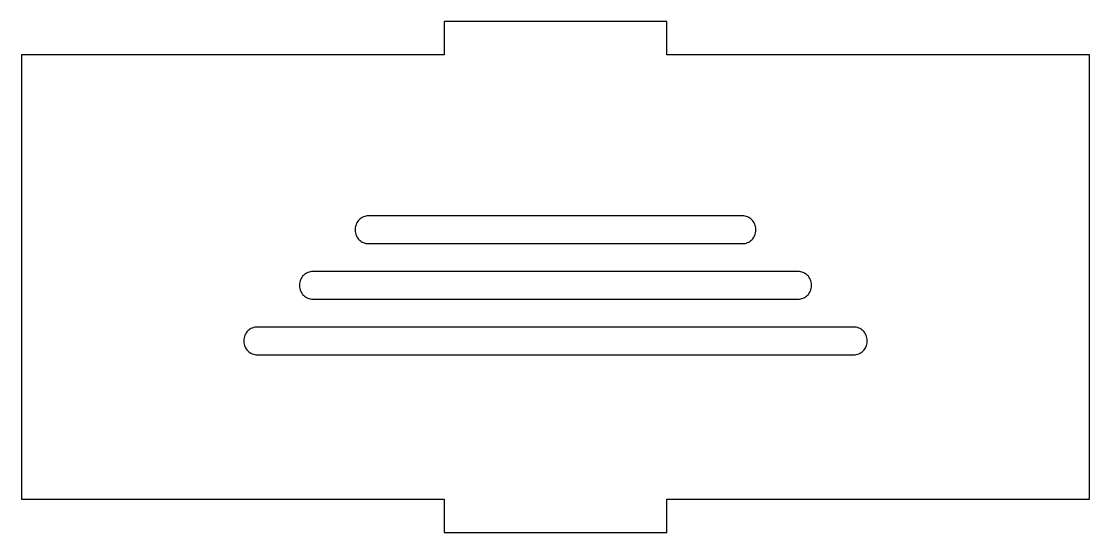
# Model space of a CAD drawing. Header units: millimetres. Extents: x 0 to 96, y 0 to 46.
import ezdxf

# ---------------------------------------------------------------- set-up
doc = ezdxf.new("R2010")
doc.units = ezdxf.units.MM
doc.layers.add('CUT', color=7, linetype='Continuous')

msp = doc.modelspace()

# ---------------------------------------------------------------- linework, layer by layer
at = {"layer": 'CUT', "color": 7}
for points in [[(0, 3), (38, 3), (38, 0), (58, 0), (58, 3), (96, 3), (96, 43), (58, 43), (58, 46), (38, 46), (38, 43), (0, 43)], [(31.2, 26), (64.8, 26), (64.918, 26.006), (65.034, 26.023), (65.148, 26.052), (65.259, 26.091), (65.366, 26.142), (65.467, 26.202), (65.561, 26.272), (65.649, 26.351), (65.728, 26.439), (65.798, 26.533), (65.858, 26.634), (65.909, 26.741), (65.948, 26.852), (65.977, 26.966), (65.994, 27.082), (66, 27.2), (66, 27.3), (65.994, 27.418), (65.977, 27.534), (65.948, 27.648), (65.909, 27.759), (65.858, 27.866), (65.798, 27.967), (65.728, 28.061), (65.649, 28.149), (65.561, 28.228), (65.467, 28.298), (65.366, 28.358), (65.259, 28.409), (65.148, 28.448), (65.034, 28.477), (64.918, 28.494), (64.8, 28.5), (31.2, 28.5), (31.082, 28.494), (30.966, 28.477), (30.852, 28.448), (30.741, 28.409), (30.634, 28.358), (30.533, 28.298), (30.439, 28.228), (30.351, 28.149), (30.272, 28.061), (30.202, 27.967), (30.142, 27.866), (30.091, 27.759), (30.052, 27.648), (30.023, 27.534), (30.006, 27.418), (30, 27.3), (30, 27.2), (30.006, 27.082), (30.023, 26.966), (30.052, 26.852), (30.091, 26.741), (30.142, 26.634), (30.202, 26.533), (30.272, 26.439), (30.351, 26.351), (30.439, 26.272), (30.533, 26.202), (30.634, 26.142), (30.741, 26.091), (30.852, 26.052), (30.966, 26.023), (31.082, 26.006), (31.2, 26)], [(26.2, 21), (69.8, 21), (69.918, 21.006), (70.034, 21.023), (70.148, 21.052), (70.259, 21.091), (70.366, 21.142), (70.467, 21.202), (70.561, 21.272), (70.649, 21.351), (70.728, 21.439), (70.798, 21.533), (70.858, 21.634), (70.909, 21.741), (70.948, 21.852), (70.977, 21.966), (70.994, 22.082), (71, 22.2), (71, 22.3), (70.994, 22.418), (70.977, 22.534), (70.948, 22.648), (70.909, 22.759), (70.858, 22.866), (70.798, 22.967), (70.728, 23.061), (70.649, 23.149), (70.561, 23.228), (70.467, 23.298), (70.366, 23.358), (70.259, 23.409), (70.148, 23.448), (70.034, 23.477), (69.918, 23.494), (69.8, 23.5), (26.2, 23.5), (26.082, 23.494), (25.966, 23.477), (25.852, 23.448), (25.741, 23.409), (25.634, 23.358), (25.533, 23.298), (25.439, 23.228), (25.351, 23.149), (25.272, 23.061), (25.202, 22.967), (25.142, 22.866), (25.091, 22.759), (25.052, 22.648), (25.023, 22.534), (25.006, 22.418), (25, 22.3), (25, 22.2), (25.006, 22.082), (25.023, 21.966), (25.052, 21.852), (25.091, 21.741), (25.142, 21.634), (25.202, 21.533), (25.272, 21.439), (25.351, 21.351), (25.439, 21.272), (25.533, 21.202), (25.634, 21.142), (25.741, 21.091), (25.852, 21.052), (25.966, 21.023), (26.082, 21.006), (26.2, 21)], [(21.2, 16), (74.8, 16), (74.918, 16.006), (75.034, 16.023), (75.148, 16.052), (75.259, 16.091), (75.366, 16.142), (75.467, 16.202), (75.561, 16.272), (75.649, 16.351), (75.728, 16.439), (75.798, 16.533), (75.858, 16.634), (75.909, 16.741), (75.948, 16.852), (75.977, 16.966), (75.994, 17.082), (76, 17.2), (76, 17.3), (75.994, 17.418), (75.977, 17.534), (75.948, 17.648), (75.909, 17.759), (75.858, 17.866), (75.798, 17.967), (75.728, 18.061), (75.649, 18.149), (75.561, 18.228), (75.467, 18.298), (75.366, 18.358), (75.259, 18.409), (75.148, 18.448), (75.034, 18.477), (74.918, 18.494), (74.8, 18.5), (21.2, 18.5), (21.082, 18.494), (20.966, 18.477), (20.852, 18.448), (20.741, 18.409), (20.634, 18.358), (20.533, 18.298), (20.439, 18.228), (20.351, 18.149), (20.272, 18.061), (20.202, 17.967), (20.142, 17.866), (20.091, 17.759), (20.052, 17.648), (20.023, 17.534), (20.006, 17.418), (20, 17.3), (20, 17.2), (20.006, 17.082), (20.023, 16.966), (20.052, 16.852), (20.091, 16.741), (20.142, 16.634), (20.202, 16.533), (20.272, 16.439), (20.351, 16.351), (20.439, 16.272), (20.533, 16.202), (20.634, 16.142), (20.741, 16.091), (20.852, 16.052), (20.966, 16.023), (21.082, 16.006), (21.2, 16)]]:
    msp.add_lwpolyline(points, close=True, dxfattribs=at)

doc.saveas('drawing.dxf')
